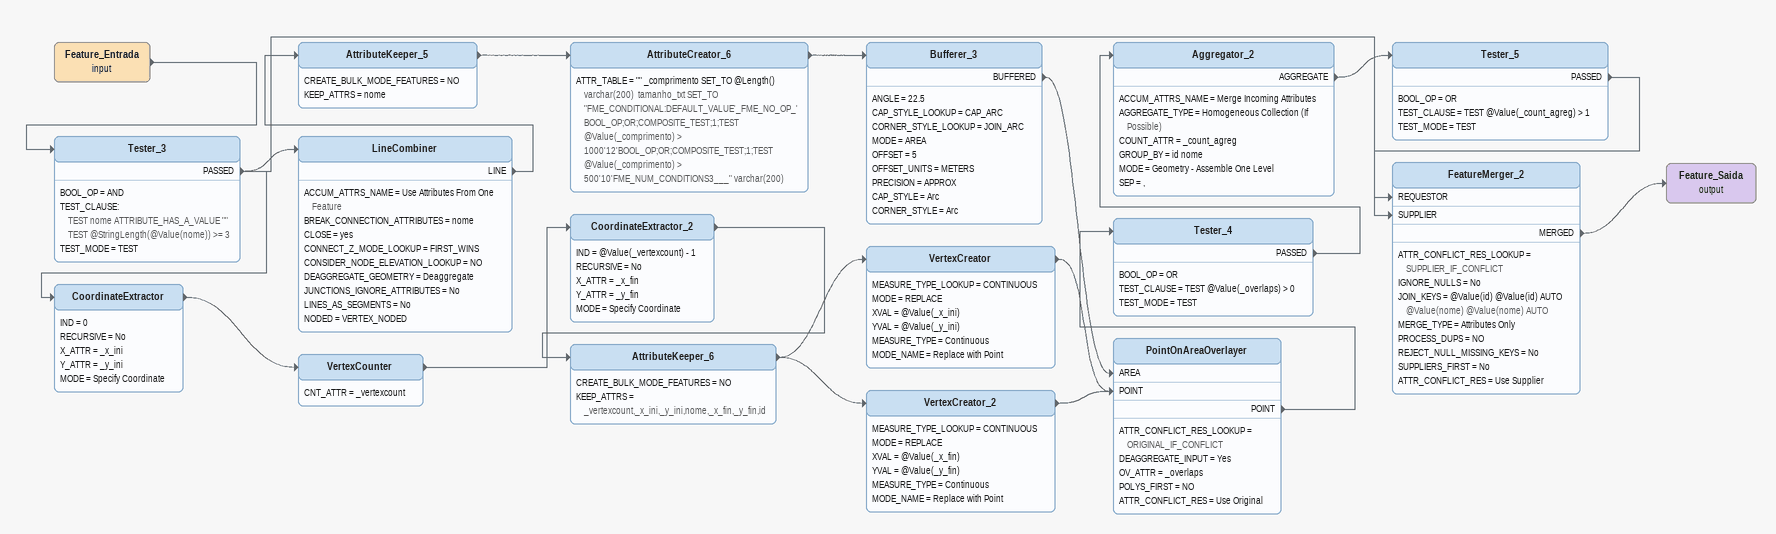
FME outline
Feature_Entrada (input)
    -> Tester_3
Tester_3
    BOOL_OP = AND
    TEST_CLAUSE:
      TEST nome ATTRIBUTE_HAS_A_VALUE ""
      TEST @StringLength(@Value(nome)) >= 3
    TEST_MODE = TEST
    PASSED -> LineCombiner
    PASSED -> CoordinateExtractor
    PASSED -> FeatureMerger_2 [REQUESTOR]
LineCombiner
    ACCUM_ATTRS_NAME = Use Attributes From One Feature
    BREAK_CONNECTION_ATTRIBUTES = nome
    CLOSE = yes
    CONNECT_Z_MODE_LOOKUP = FIRST_WINS
    CONSIDER_NODE_ELEVATION_LOOKUP = NO
    DEAGGREGATE_GEOMETRY = Deaggregate
    JUNCTIONS_IGNORE_ATTRIBUTES = No
    LINES_AS_SEGMENTS = No
    NODED = VERTEX_NODED
    LINE -> AttributeKeeper_5
AttributeKeeper_5
    CREATE_BULK_MODE_FEATURES = NO
    KEEP_ATTRS = nome
    -> AttributeCreator_6
AttributeCreator_6
    ATTR_TABLE = "" _comprimento SET_TO @Length() varchar(200)  tamanho_txt SET_TO "FME_CONDITIONAL:DEFAULT_VALUE'_FME_NO_OP_'BOOL_OP;OR;COMPOSITE_TEST;1;TEST @Value(_comprimento) > 1000'12'BOOL_OP;OR;COMPOSITE_TEST;1;TEST @Value(_comprimento) > 500'10'FME_NUM_CONDITIONS3___" varchar(200)
    -> Bufferer_3
Bufferer_3
    ANGLE = 22.5
    CAP_STYLE_LOOKUP = CAP_ARC
    CORNER_STYLE_LOOKUP = JOIN_ARC
    MODE = AREA
    OFFSET = 5
    OFFSET_UNITS = METERS
    PRECISION = APPROX
    CAP_STYLE = Arc
    CORNER_STYLE = Arc
    BUFFERED -> PointOnAreaOverlayer [AREA]
CoordinateExtractor
    IND = 0
    RECURSIVE = No
    X_ATTR = _x_ini
    Y_ATTR = _y_ini
    MODE = Specify Coordinate
    -> VertexCounter
VertexCounter
    CNT_ATTR = _vertexcount
    -> CoordinateExtractor_2
CoordinateExtractor_2
    IND = @Value(_vertexcount) - 1
    RECURSIVE = No
    X_ATTR = _x_fin
    Y_ATTR = _y_fin
    MODE = Specify Coordinate
    -> AttributeKeeper_6
AttributeKeeper_6
    CREATE_BULK_MODE_FEATURES = NO
    KEEP_ATTRS = _vertexcount,_x_ini,_y_ini,nome,_x_fin,_y_fin,id
    -> VertexCreator
    -> VertexCreator_2
VertexCreator
    MEASURE_TYPE_LOOKUP = CONTINUOUS
    MODE = REPLACE
    XVAL = @Value(_x_ini)
    YVAL = @Value(_y_ini)
    MEASURE_TYPE = Continuous
    MODE_NAME = Replace with Point
    -> PointOnAreaOverlayer [POINT]
VertexCreator_2
    MEASURE_TYPE_LOOKUP = CONTINUOUS
    MODE = REPLACE
    XVAL = @Value(_x_fin)
    YVAL = @Value(_y_fin)
    MEASURE_TYPE = Continuous
    MODE_NAME = Replace with Point
    -> PointOnAreaOverlayer [POINT]
PointOnAreaOverlayer
    ATTR_CONFLICT_RES_LOOKUP = ORIGINAL_IF_CONFLICT
    DEAGGREGATE_INPUT = Yes
    OV_ATTR = _overlaps
    POLYS_FIRST = NO
    ATTR_CONFLICT_RES = Use Original
    POINT -> Tester_4
Tester_4
    BOOL_OP = OR
    TEST_CLAUSE = TEST @Value(_overlaps) > 0
    TEST_MODE = TEST
    PASSED -> Aggregator_2
Aggregator_2
    ACCUM_ATTRS_NAME = Merge Incoming Attributes
    AGGREGATE_TYPE = Homogeneous Collection (If Possible)
    COUNT_ATTR = _count_agreg
    GROUP_BY = id nome
    MODE = Geometry - Assemble One Level
    SEP = ,
    AGGREGATE -> Tester_5
Tester_5
    BOOL_OP = OR
    TEST_CLAUSE = TEST @Value(_count_agreg) > 1
    TEST_MODE = TEST
    PASSED -> FeatureMerger_2 [SUPPLIER]
FeatureMerger_2
    ATTR_CONFLICT_RES_LOOKUP = SUPPLIER_IF_CONFLICT
    IGNORE_NULLS = No
    JOIN_KEYS = @Value(id) @Value(id) AUTO @Value(nome) @Value(nome) AUTO
    MERGE_TYPE = Attributes Only
    PROCESS_DUPS = NO
    REJECT_NULL_MISSING_KEYS = No
    SUPPLIERS_FIRST = No
    ATTR_CONFLICT_RES = Use Supplier
    MERGED -> Feature_Saida (output)
Feature_Saida (output)
